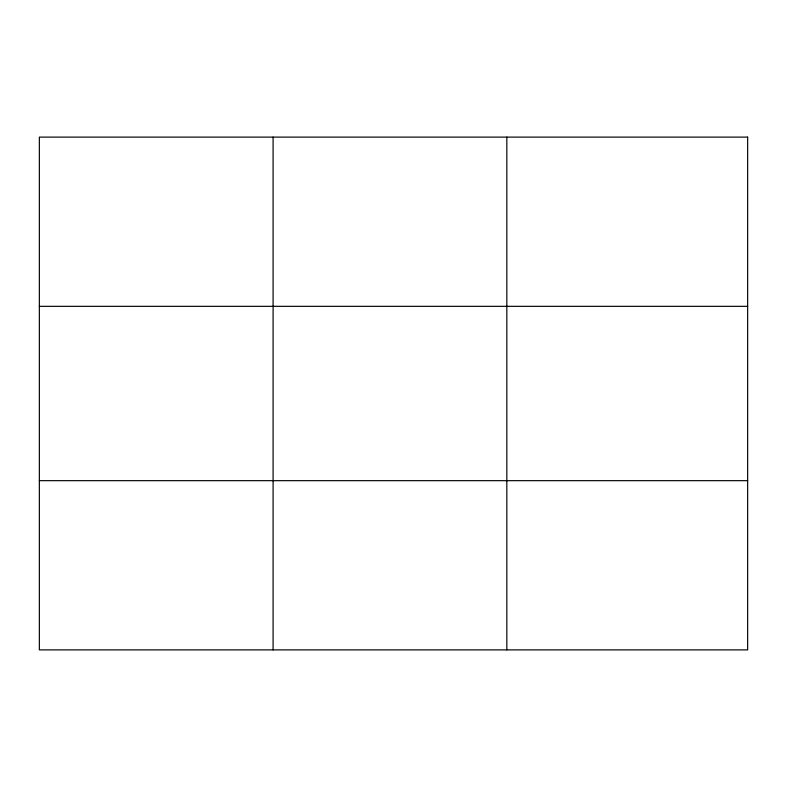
<?xml version="1.0" encoding="UTF-8"?>
<svg xmlns="http://www.w3.org/2000/svg" width="787" height="787" viewBox="0 0 787 787"><rect width="100%" height="100%" fill="white"/><g stroke="black" fill="none" stroke-linecap="round" stroke-linejoin="round"><path stroke-width="1.18" d="M273.089 137.115L273.089 649.885M506.828 137.115L506.828 649.885M39.35 306.33L747.65 306.33M39.35 480.67L747.65 480.67M747.65 137.115L747.65 649.885L39.35 649.885L39.35 137.115L747.65 137.115"/></g></svg>
